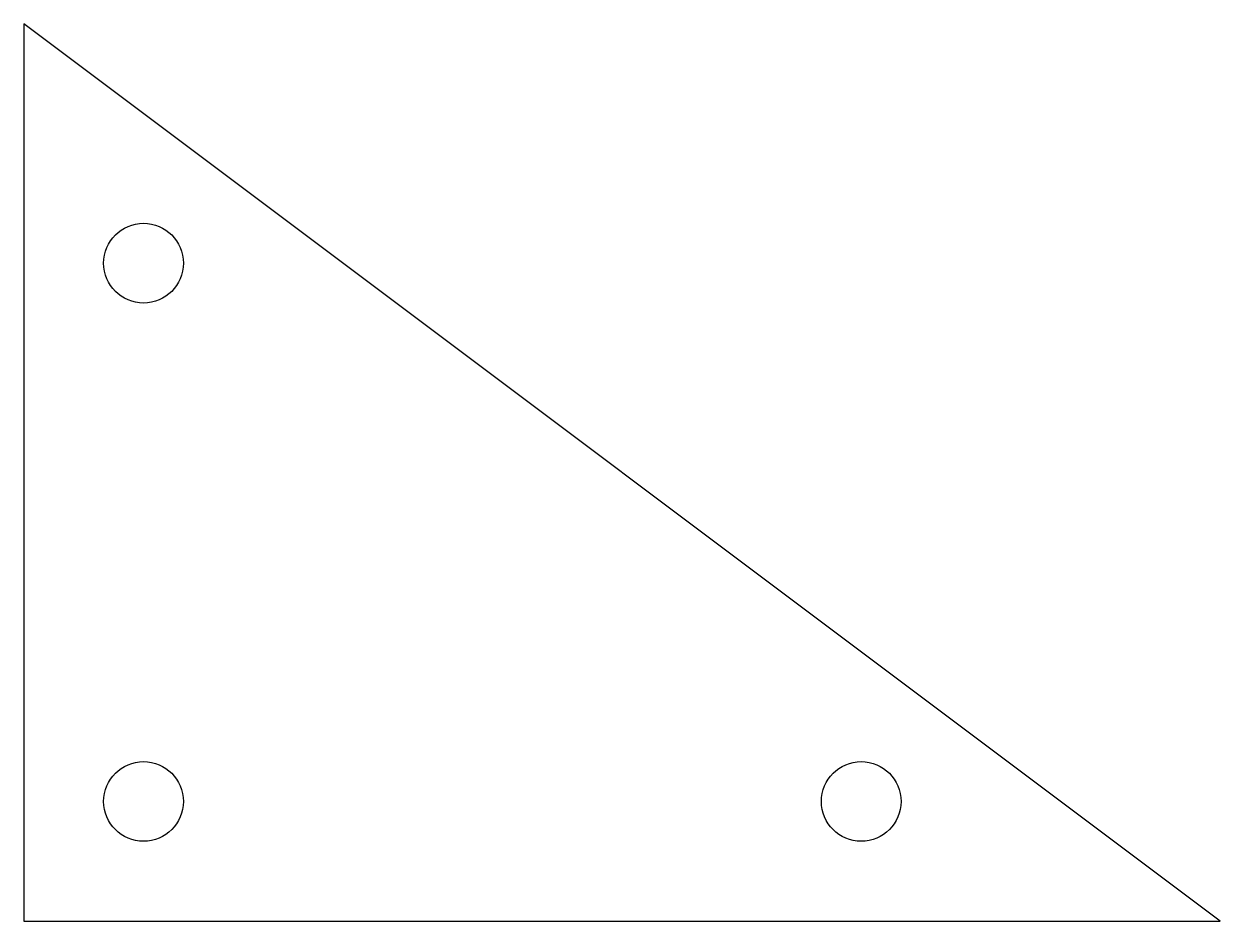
# Model space of a CAD drawing. Header units: metres. Extents: x 0 to 120, y 0 to 90.
import ezdxf

# ---------------------------------------------------------------- set-up
doc = ezdxf.new("R2010")
doc.units = ezdxf.units.M
doc.layers.add('HOLE', color=7, linetype='Continuous')
doc.layers.add('OUTER', color=7, linetype='Continuous')

msp = doc.modelspace()

# ---------------------------------------------------------------- linework, layer by layer
at = {"layer": 'HOLE'}
for centre in [(12, 66), (12, 12), (84, 12)]:
    msp.add_circle(centre, 4, dxfattribs=at)
at = {"layer": 'OUTER'}
msp.add_lwpolyline([(0, 0), (120, 0), (0, 90), (0, 0)], dxfattribs=at)

doc.saveas('drawing.dxf')
